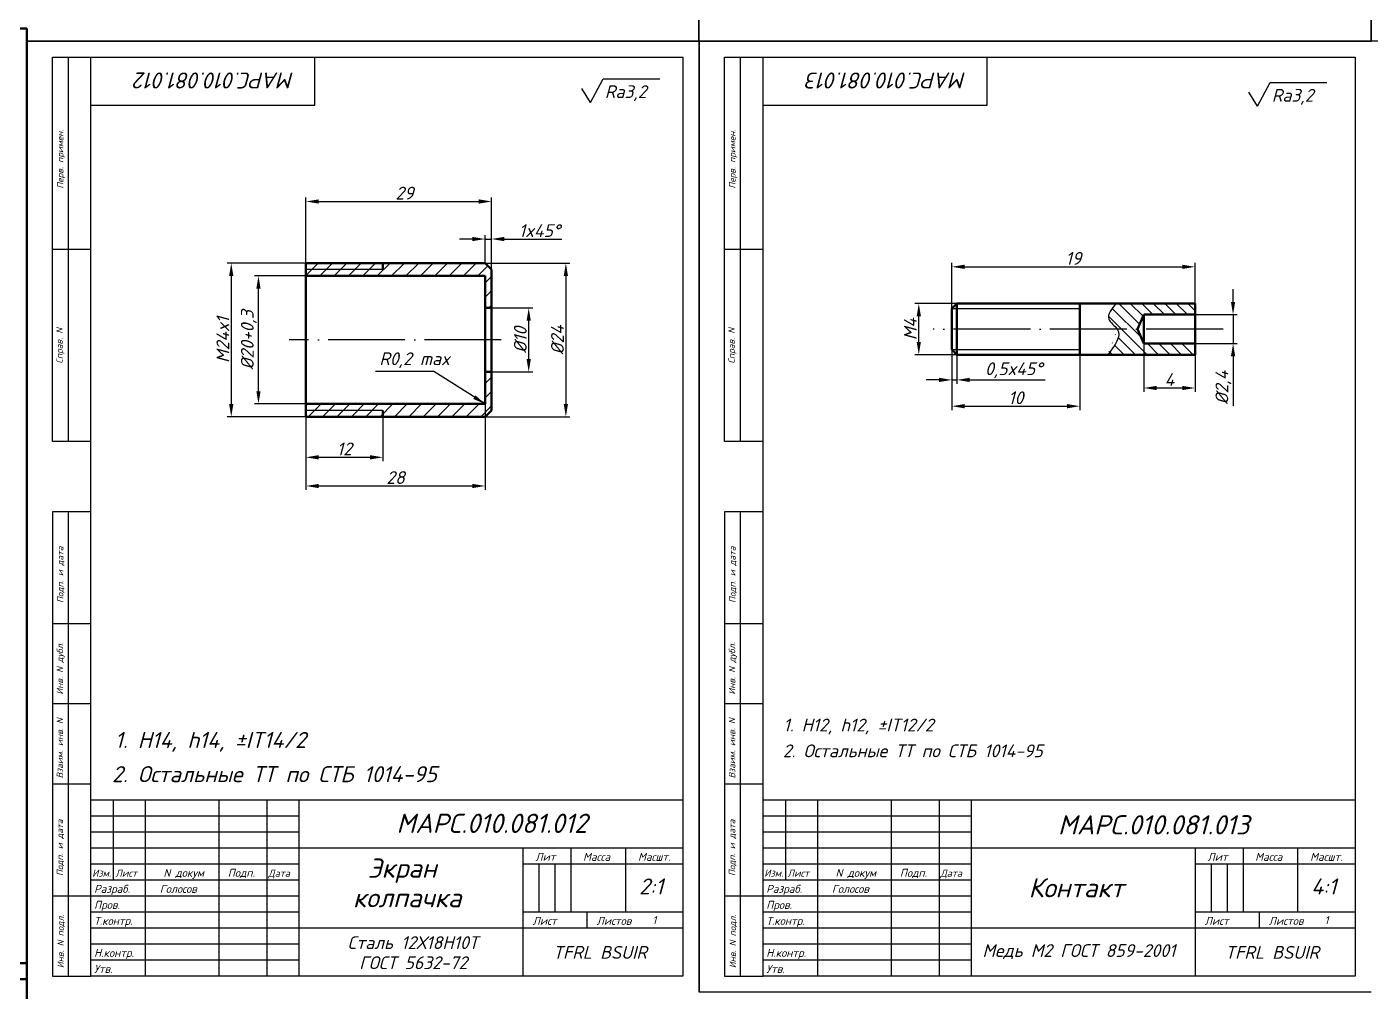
# Model space of a CAD drawing. Header units: millimetres. Extents: x -5427 to 3670, y -5891 to 948.
# Drawn here: x -4587.1 to -4167.1, y 57.5 to 359 of the extents above; entities that cross this region are included whole.
import ezdxf
from ezdxf.enums import TextEntityAlignment as Align

# ---------------------------------------------------------------- set-up
doc = ezdxf.new("R2010")
doc.units = ezdxf.units.MM
doc.header["$MEASUREMENT"] = 0
doc.linetypes.add('ACAD_ISO04W100', pattern=[30, 24, -3, 0, -3])
doc.layers.add('оси', color=1, linetype='ACAD_ISO04W100')
doc.layers.add('Толстые', color=7, linetype='Continuous', lineweight=50)
doc.layers.add('Тонкие', color=140, linetype='Continuous', lineweight=25)
doc.styles.get("Standard").update_dxf_attribs({"font": 'isocpeui.ttf'})
doc.styles.add('Для рамки', font='simplex.shx', dxfattribs={"oblique": 15, "height": 4})
doc.dimstyles.new('ISO-25', dxfattribs={"dimtxt": 4, "dimasz": 4, "dimexe": 1.25, "dimexo": 0, "dimtad": 1, "dimtxsty": 'Standard', "dimcen": 2.5, "dimadec": 0, "dimazin": 0, "dimtfac": 1, "dimtmove": 0, "dimatfit": 3, "dimfxl": 1, "dimarcsym": 0})

# ---------------------------------------------------------------- blocks, each defined once
blk = doc.blocks.new('BORDER')
for p, q in [((1.00000000000004, 1.00000000000004), (0, 1.00000000000004)), ((1.00000000000004, 0), (1.00000000000004, 1.00000000000004)), ((0, 0), (1.00000000000004, 0))]:
    blk.add_line(p, q)
blk = doc.blocks.new('*D599')
at = {"layer": 'Defpoints', "color": 0, "transparency": 16777216}
for p in [(-4514.758488891069, 281.1988711600695), (-4499.925303400748, 281.1988711600695), (-4499.925303400748, 241.1988711600695)]:
    blk.add_point(p, dxfattribs=at)
at = {"layer": 'Тонкие', "color": 0, "lineweight": -2, "transparency": 16777216}
for p, q in [((-4499.925303400748, 281.1988711600695), (-4516.008488891069, 281.1988711600695)), ((-4514.758488891069, 245.1988711600695), (-4514.758488891069, 277.1988711600695)), ((-4499.925303400748, 241.1988711600695), (-4516.008488891069, 241.1988711600695))]:
    blk.add_line(p, q, dxfattribs=at)
at = {"layer": 'Тонкие', "color": 0, "transparency": 16777216}
for points in [[(-4515.425155557736, 277.1988711600695), (-4514.091822224402, 277.1988711600695), (-4514.758488891069, 281.1988711600695)], [(-4515.425155557736, 245.1988711600695), (-4514.091822224402, 245.1988711600695), (-4514.758488891069, 241.1988711600695)]]:
    blk.add_solid(points, dxfattribs=at)
at = {"layer": 'Тонкие', "color": 0, "transparency": 16777216, "insert": (-4517.783488891068, 261.1988711600688), "char_height": 4, "attachment_point": 5, "rotation": 90}
blk.add_mtext('%%c20+0,3', dxfattribs=at)
blk = doc.blocks.new('*D600')
at = {"layer": 'Defpoints', "color": 0, "transparency": 16777216}
for p in [(-4441.92530338033, 271.1988711600695), (-4430.320493016213, 271.1988711600695), (-4441.92530338033, 251.1988711600695)]:
    blk.add_point(p, dxfattribs=at)
at = {"layer": 'Тонкие', "color": 0, "lineweight": -2, "transparency": 16777216}
for p, q in [((-4441.92530338033, 271.1988711600695), (-4429.070493016213, 271.1988711600695)), ((-4430.320493016213, 255.1988711600695), (-4430.320493016213, 267.1988711600695)), ((-4441.92530338033, 251.1988711600695), (-4429.070493016213, 251.1988711600695))]:
    blk.add_line(p, q, dxfattribs=at)
at = {"layer": 'Тонкие', "color": 0, "transparency": 16777216}
for points in [[(-4430.98715968288, 267.1988711600695), (-4429.653826349546, 267.1988711600695), (-4430.320493016213, 271.1988711600695)], [(-4430.98715968288, 255.1988711600695), (-4429.653826349546, 255.1988711600695), (-4430.320493016213, 251.1988711600695)]]:
    blk.add_solid(points, dxfattribs=at)
at = {"layer": 'Тонкие', "color": 0, "transparency": 16777216, "insert": (-4432.945493016213, 261.1988711600688), "char_height": 4, "attachment_point": 5, "rotation": 90}
blk.add_mtext('%%c10', dxfattribs=at)
blk = doc.blocks.new('*D601')
at = {"layer": 'Defpoints', "color": 0, "transparency": 16777216}
for p in [(-4443.925303380331, 285.1988711600695), (-4443.925303380331, 237.1988711600695), (-4418.719107981698, 237.1988711600695)]:
    blk.add_point(p, dxfattribs=at)
at = {"layer": 'Тонкие', "color": 0, "lineweight": -2, "transparency": 16777216}
for p, q in [((-4443.925303380331, 285.1988711600695), (-4417.469107981698, 285.1988711600695)), ((-4418.719107981698, 281.1988711600695), (-4418.719107981698, 241.1988711600695)), ((-4443.925303380331, 237.1988711600695), (-4417.469107981698, 237.1988711600695))]:
    blk.add_line(p, q, dxfattribs=at)
at = {"layer": 'Тонкие', "color": 0, "transparency": 16777216}
for points in [[(-4419.385774648365, 281.1988711600695), (-4418.052441315031, 281.1988711600695), (-4418.719107981698, 285.1988711600695)], [(-4419.385774648365, 241.1988711600695), (-4418.052441315031, 241.1988711600695), (-4418.719107981698, 237.1988711600695)]]:
    blk.add_solid(points, dxfattribs=at)
at = {"layer": 'Тонкие', "color": 0, "transparency": 16777216, "insert": (-4421.344107981698, 261.1988711600688), "char_height": 4, "attachment_point": 5, "rotation": 90}
blk.add_mtext('%%c24', dxfattribs=at)
blk = doc.blocks.new('*D602')
at = {"layer": 'Defpoints', "color": 0, "transparency": 16777216}
for p in [(-4499.925360359692, 285.1988711600695), (-4523.261020612244, 237.1988711600695), (-4499.925360359692, 237.1988711600695)]:
    blk.add_point(p, dxfattribs=at)
at = {"layer": 'Тонкие', "color": 0, "lineweight": -2, "transparency": 16777216}
for p, q in [((-4499.925360359692, 285.1988711600695), (-4524.511020612244, 285.1988711600695)), ((-4523.261020612244, 281.1988711600695), (-4523.261020612244, 241.1988711600695)), ((-4499.925360359692, 237.1988711600695), (-4524.511020612244, 237.1988711600695))]:
    blk.add_line(p, q, dxfattribs=at)
at = {"layer": 'Тонкие', "color": 0, "transparency": 16777216}
for points in [[(-4523.927687278911, 281.1988711600695), (-4522.594353945577, 281.1988711600695), (-4523.261020612244, 285.1988711600695)], [(-4523.927687278911, 241.1988711600695), (-4522.594353945577, 241.1988711600695), (-4523.261020612244, 237.1988711600695)]]:
    blk.add_solid(points, dxfattribs=at)
at = {"layer": 'Тонкие', "color": 0, "transparency": 16777216, "insert": (-4525.886020612244, 261.1988711600688), "char_height": 4, "attachment_point": 5, "rotation": 90}
blk.add_mtext('M24x1', dxfattribs=at)
blk = doc.blocks.new('*D603')
at = {"layer": 'Defpoints', "color": 0, "transparency": 16777216}
for p in [(-4499.925360359692, 237.1988711600695), (-4475.926004539911, 237.1946672185977), (-4475.926004539911, 224.5423167855024)]:
    blk.add_point(p, dxfattribs=at)
at = {"layer": 'Тонкие', "color": 0, "lineweight": -2, "transparency": 16777216}
for p, q in [((-4499.925360359692, 237.1988711600695), (-4499.925360359692, 223.2923167855024)), ((-4475.926004539911, 237.1946672185977), (-4475.926004539911, 223.2923167855024)), ((-4495.925360359692, 224.5423167855024), (-4479.926004539911, 224.5423167855024))]:
    blk.add_line(p, q, dxfattribs=at)
at = {"layer": 'Тонкие', "color": 0, "transparency": 16777216}
for points in [[(-4495.925360359692, 225.2089834521691), (-4495.925360359692, 223.8756501188358), (-4499.925360359692, 224.5423167855024)], [(-4479.926004539911, 225.2089834521691), (-4479.926004539911, 223.8756501188358), (-4475.926004539911, 224.5423167855024)]]:
    blk.add_solid(points, dxfattribs=at)
at = {"layer": 'Тонкие', "color": 0, "transparency": 16777216, "insert": (-4487.925682449802, 227.1673167855024), "char_height": 4, "attachment_point": 5}
blk.add_mtext('12', dxfattribs=at)
blk = doc.blocks.new('*D604')
at = {"layer": 'Defpoints', "color": 0, "transparency": 16777216}
for p in [(-4443.925303380331, 241.1988711600695), (-4499.925360359692, 237.1988711600695), (-4443.925303380331, 215.5792781693908)]:
    blk.add_point(p, dxfattribs=at)
at = {"layer": 'Тонкие', "color": 0, "lineweight": -2, "transparency": 16777216}
for p, q in [((-4443.925303380331, 241.1988711600695), (-4443.925303380331, 214.3292781693908)), ((-4499.925360359692, 237.1988711600695), (-4499.925360359692, 214.3292781693908)), ((-4495.925360359692, 215.5792781693908), (-4447.925303380331, 215.5792781693908))]:
    blk.add_line(p, q, dxfattribs=at)
at = {"layer": 'Тонкие', "color": 0, "transparency": 16777216}
for points in [[(-4495.925360359692, 216.2459448360575), (-4495.925360359692, 214.9126115027242), (-4499.925360359692, 215.5792781693908)], [(-4447.925303380331, 216.2459448360575), (-4447.925303380331, 214.9126115027242), (-4443.925303380331, 215.5792781693908)]]:
    blk.add_solid(points, dxfattribs=at)
at = {"layer": 'Тонкие', "color": 0, "transparency": 16777216, "insert": (-4471.925331870011, 218.2042781693908), "char_height": 4, "attachment_point": 5}
blk.add_mtext('28', dxfattribs=at)
blk = doc.blocks.new('*D605')
at = {"layer": 'Defpoints', "color": 0, "transparency": 16777216}
for p in [(-4441.925303380331, 304.4410227756816), (-4499.925303380327, 285.1988711600695), (-4441.925303380331, 283.1988711600695)]:
    blk.add_point(p, dxfattribs=at)
at = {"layer": 'Тонкие', "color": 0, "lineweight": -2, "transparency": 16777216}
for p, q in [((-4499.925303380327, 285.1988711600695), (-4499.925303380327, 305.6910227756816)), ((-4495.925303380327, 304.4410227756816), (-4445.925303380331, 304.4410227756816)), ((-4441.925303380331, 283.1988711600695), (-4441.925303380331, 305.6910227756816))]:
    blk.add_line(p, q, dxfattribs=at)
at = {"layer": 'Тонкие', "color": 0, "transparency": 16777216}
for points in [[(-4495.925303380327, 305.1076894423483), (-4495.925303380327, 303.7743561090149), (-4499.925303380327, 304.4410227756816)], [(-4445.925303380331, 305.1076894423483), (-4445.925303380331, 303.7743561090149), (-4441.925303380331, 304.4410227756816)]]:
    blk.add_solid(points, dxfattribs=at)
at = {"layer": 'Тонкие', "color": 0, "transparency": 16777216, "insert": (-4469.118637625587, 307.0660227756816), "char_height": 4, "attachment_point": 5}
blk.add_mtext('29', dxfattribs=at)
blk = doc.blocks.new('*D606')
at = {"layer": 'Defpoints', "color": 0, "transparency": 16777216}
for p in [(-4441.925303380331, 292.7221617050964), (-4443.925303380331, 285.1988711600695), (-4441.925303380331, 283.1988711600695)]:
    blk.add_point(p, dxfattribs=at)
at = {"layer": 'Тонкие', "color": 0, "lineweight": -2, "transparency": 16777216}
for p, q in [((-4447.925303380331, 292.7221617050964), (-4451.925303380331, 292.7221617050964)), ((-4443.925303380331, 285.1988711600695), (-4443.925303380331, 293.9721617050964)), ((-4443.925303380331, 292.7221617050964), (-4441.925303380331, 292.7221617050964)), ((-4441.925303380331, 283.1988711600695), (-4441.925303380331, 293.9721617050964)), ((-4437.925303380331, 292.7221617050964), (-4419.984394289421, 292.7221617050964))]:
    blk.add_line(p, q, dxfattribs=at)
at = {"layer": 'Тонкие', "color": 0, "transparency": 16777216}
for points in [[(-4447.925303380331, 293.3888283717631), (-4447.925303380331, 292.0554950384297), (-4443.925303380331, 292.7221617050964)], [(-4437.925303380331, 293.3888283717631), (-4437.925303380331, 292.0554950384297), (-4441.925303380331, 292.7221617050964)]]:
    blk.add_solid(points, dxfattribs=at)
at = {"layer": 'Тонкие', "color": 0, "transparency": 16777216, "insert": (-4426.954848834876, 295.3471617050964), "char_height": 4, "attachment_point": 5}
blk.add_mtext('1x45%%d', dxfattribs=at)
blk = doc.blocks.new('*D607')
at = {"layer": 'Defpoints', "color": 0, "transparency": 16777216}
for p in [(-4308.444408863063, 272.5830598976246), (-4296.530873783994, 272.5830598976246), (-4296.530872012228, 256.5830369609943)]:
    blk.add_point(p, dxfattribs=at)
at = {"layer": 'Тонкие', "color": 0, "lineweight": -2, "transparency": 16777216}
for p, q in [((-4296.530873783994, 272.5830598976246), (-4309.694408863063, 272.5830598976246)), ((-4308.444408863063, 260.5830369609943), (-4308.444408863063, 268.5830598976246)), ((-4296.530872012228, 256.5830369609943), (-4309.694408863063, 256.5830369609943))]:
    blk.add_line(p, q, dxfattribs=at)
at = {"layer": 'Тонкие', "color": 0, "transparency": 16777216}
for points in [[(-4309.11107552973, 268.5830598976246), (-4307.777742196397, 268.5830598976246), (-4308.444408863063, 272.5830598976246)], [(-4309.11107552973, 260.5830369609943), (-4307.777742196397, 260.5830369609943), (-4308.444408863063, 256.5830369609943)]]:
    blk.add_solid(points, dxfattribs=at)
at = {"layer": 'Тонкие', "color": 0, "transparency": 16777216, "insert": (-4311.069408863063, 264.5830484293087), "char_height": 4, "attachment_point": 5, "rotation": 90}
blk.add_mtext('M4', dxfattribs=at)
blk = doc.blocks.new('*D608')
at = {"layer": 'Defpoints', "color": 0, "transparency": 16777216}
for p in [(-4222.132189636947, 269.1030456401533), (-4222.132189636948, 260.0630456401533), (-4210.248109469138, 260.0630456401533)]:
    blk.add_point(p, dxfattribs=at)
at = {"layer": 'Тонкие', "color": 0, "lineweight": -2, "transparency": 16777216}
for p, q in [((-4210.248109469138, 273.1030456401533), (-4210.248109469138, 277.1030456401533)), ((-4222.132189636947, 269.1030456401533), (-4208.998109469138, 269.1030456401533)), ((-4210.248109469138, 269.1030456401533), (-4210.248109469138, 260.0630456401533)), ((-4222.132189636948, 260.0630456401533), (-4208.998109469138, 260.0630456401533)), ((-4210.248109469138, 256.0630456401533), (-4210.248109469138, 240.57971230682))]:
    blk.add_line(p, q, dxfattribs=at)
at = {"layer": 'Тонкие', "color": 0, "transparency": 16777216}
for points in [[(-4210.914776135805, 273.1030456401533), (-4209.581442802471, 273.1030456401533), (-4210.248109469138, 269.1030456401533)], [(-4210.914776135805, 256.0630456401533), (-4209.581442802471, 256.0630456401533), (-4210.248109469138, 260.0630456401533)]]:
    blk.add_solid(points, dxfattribs=at)
at = {"layer": 'Тонкие', "color": 0, "transparency": 16777216, "insert": (-4213.273109469138, 246.321378973486), "char_height": 4, "attachment_point": 5, "rotation": 90}
blk.add_mtext('%%c2,4', dxfattribs=at)
blk = doc.blocks.new('*D609')
at = {"layer": 'Defpoints', "color": 0, "transparency": 16777216}
for p in [(-4298.130896595086, 258.1830364134049), (-4258.132337321781, 256.5830412351389), (-4258.132337321781, 240.5067658362005)]:
    blk.add_point(p, dxfattribs=at)
at = {"layer": 'Тонкие', "color": 0, "lineweight": -2, "transparency": 16777216}
for p, q in [((-4298.130896595086, 258.1830364134049), (-4298.130896595086, 239.2567658362005)), ((-4258.132337321781, 256.5830412351389), (-4258.132337321781, 239.2567658362005)), ((-4294.130896595086, 240.5067658362005), (-4262.132337321781, 240.5067658362005))]:
    blk.add_line(p, q, dxfattribs=at)
at = {"layer": 'Тонкие', "color": 0, "transparency": 16777216}
for points in [[(-4294.130896595086, 241.1734325028672), (-4294.130896595086, 239.8400991695339), (-4298.130896595086, 240.5067658362005)], [(-4262.132337321781, 241.1734325028672), (-4262.132337321781, 239.8400991695339), (-4258.132337321781, 240.5067658362005)]]:
    blk.add_solid(points, dxfattribs=at)
at = {"layer": 'Тонкие', "color": 0, "transparency": 16777216, "insert": (-4278.131616958433, 243.1317658362005), "char_height": 4, "attachment_point": 5}
blk.add_mtext('10', dxfattribs=at)
blk = doc.blocks.new('*D610')
at = {"layer": 'Defpoints', "color": 0, "transparency": 16777216}
for p in [(-4298.130896595086, 258.1830364134049), (-4296.530871788162, 256.583036960994), (-4296.530871788162, 248.7199011248027)]:
    blk.add_point(p, dxfattribs=at)
at = {"layer": 'Тонкие', "color": 0, "lineweight": -2, "transparency": 16777216}
for p, q in [((-4298.130896595086, 258.1830364134049), (-4298.130896595086, 247.4699011248027)), ((-4296.530871788162, 256.583036960994), (-4296.530871788162, 247.4699011248027)), ((-4302.130896595086, 248.7199011248027), (-4306.130896595086, 248.7199011248027)), ((-4298.130896595086, 248.7199011248027), (-4296.530871788162, 248.7199011248027)), ((-4292.530871788162, 248.7199011248027), (-4268.992993000283, 248.7199011248027))]:
    blk.add_line(p, q, dxfattribs=at)
at = {"layer": 'Тонкие', "color": 0, "transparency": 16777216}
for points in [[(-4302.130896595086, 249.3865677914694), (-4302.130896595086, 248.0532344581361), (-4298.130896595086, 248.7199011248027)], [(-4292.530871788162, 249.3865677914694), (-4292.530871788162, 248.0532344581361), (-4296.530871788162, 248.7199011248027)]]:
    blk.add_solid(points, dxfattribs=at)
at = {"layer": 'Тонкие', "color": 0, "transparency": 16777216, "insert": (-4278.761932394223, 251.7449011248027), "char_height": 4, "attachment_point": 5}
blk.add_mtext('0,5x45%%d', dxfattribs=at)
blk = doc.blocks.new('*D611')
at = {"layer": 'Defpoints', "color": 0, "transparency": 16777216}
for p in [(-4238.132189636951, 260.0630456401533), (-4222.132189636948, 260.0630456401533), (-4222.132189636948, 246.1894088138853)]:
    blk.add_point(p, dxfattribs=at)
at = {"layer": 'Тонкие', "color": 0, "lineweight": -2, "transparency": 16777216}
for p, q in [((-4238.132189636951, 260.0630456401533), (-4238.132189636951, 244.9394088138853)), ((-4222.132189636948, 260.0630456401533), (-4222.132189636948, 244.9394088138853)), ((-4234.132189636951, 246.1894088138853), (-4226.132189636948, 246.1894088138853))]:
    blk.add_line(p, q, dxfattribs=at)
at = {"layer": 'Тонкие', "color": 0, "transparency": 16777216}
for points in [[(-4234.132189636951, 246.8560754805519), (-4234.132189636951, 245.5227421472186), (-4238.132189636951, 246.1894088138853)], [(-4226.132189636948, 246.8560754805519), (-4226.132189636948, 245.5227421472186), (-4222.132189636948, 246.1894088138853)]]:
    blk.add_solid(points, dxfattribs=at)
at = {"layer": 'Тонкие', "color": 0, "transparency": 16777216, "insert": (-4230.13218963695, 248.8144088138853), "char_height": 4, "attachment_point": 5}
blk.add_mtext('4', dxfattribs=at)
blk = doc.blocks.new('*D612')
at = {"layer": 'Defpoints', "color": 0, "transparency": 16777216}
for p in [(-4222.132187360056, 284.0425548341738), (-4298.130896675008, 270.9830370066103), (-4222.132187360056, 272.5830463674776)]:
    blk.add_point(p, dxfattribs=at)
at = {"layer": 'Тонкие', "color": 0, "lineweight": -2, "transparency": 16777216}
for p, q in [((-4298.130896675008, 270.9830370066103), (-4298.130896675008, 285.2925548341738)), ((-4294.130896675008, 284.0425548341738), (-4226.132187360056, 284.0425548341738)), ((-4222.132187360056, 272.5830463674776), (-4222.132187360056, 285.2925548341738))]:
    blk.add_line(p, q, dxfattribs=at)
at = {"layer": 'Тонкие', "color": 0, "transparency": 16777216}
for points in [[(-4294.130896675008, 284.7092215008404), (-4294.130896675008, 283.3758881675071), (-4298.130896675008, 284.0425548341738)], [(-4226.132187360056, 284.7092215008404), (-4226.132187360056, 283.3758881675071), (-4222.132187360056, 284.0425548341738)]]:
    blk.add_solid(points, dxfattribs=at)
at = {"layer": 'Тонкие', "color": 0, "transparency": 16777216, "insert": (-4260.131542017532, 286.6675548341738), "char_height": 4, "attachment_point": 5}
blk.add_mtext('19', dxfattribs=at)

msp = doc.modelspace()

# ---------------------------------------------------------------- hatches: boundary and pattern name
at = {"layer": 'Тонкие'}
h = msp.add_hatch(dxfattribs=at)
h.set_pattern_fill('ANSI31', color=256, style=0)
h.set_pattern_definition([(45, (-8019.965147046584, 2477.273553781664), (-2.245064030267288, 2.245064030267288), [])])
h.paths.add_polyline_path([(-4443.925303380331, 281.1988711600695), (-4443.925303380331, 271.1988711600691), (-4441.92530338033, 271.1988711600695), (-4441.925303380331, 283.1988711600695), (-4443.925303380331, 285.1988711600695), (-4475.926003803512, 285.1988711600695), (-4475.925653465652, 283.1988711600695), (-4499.925303381256, 283.1988711600695), (-4499.925303382183, 281.1988711600695)])
h.paths.add_polyline_path([(-4443.925303380331, 237.1988711600695), (-4441.925303380329, 239.1988711600713), (-4441.92530338033, 251.1988711600695), (-4443.925303380331, 251.1988711600691), (-4443.925303380331, 241.1988711600695), (-4499.925303400748, 241.1988711600695), (-4499.925303401676, 239.198871158472), (-4475.9256535884, 239.1981704230041), (-4475.926003803512, 237.1988711600695)])
h.paths.add_polyline_path([(-4499.925303401676, 239.198871158472), (-4499.925303402604, 237.1988711600695), (-4475.926003803512, 237.1988711600695), (-4475.9256535884, 239.1981704230041)])
h.paths.add_polyline_path([(-4499.925303380327, 285.1988711600695), (-4499.925303381256, 283.1988711600695), (-4475.925653465652, 283.1988711600695), (-4475.926003803512, 285.1988711600695)], flags=17)
h = msp.add_hatch(dxfattribs=at)
h.set_pattern_fill('ANSI31', color=256, scale=0.8, angle=90, style=0)
h.set_pattern_definition([(135, (-12765.66189187762, 1094.414609221275), (-1.796051224213831, -1.79605122421383), [])])
edge = h.paths.add_edge_path()
edge.add_line((-4238.132189636951, 269.1030456401533), (-4222.132189636947, 269.1030456401533))
edge.add_line((-4222.132189636947, 269.1030456401533), (-4222.132189636947, 272.5830463674776))
edge.add_line((-4222.132189636947, 272.5830463674776), (-4246.721772928983, 272.5830508393393))
edge.add_spline(control_points=[(-4246.721772928983, 272.5830508393402), (-4248.182996353014, 270.8712782581271), (-4250.748470215162, 267.8659145725825), (-4247.157704491986, 265.6702721589955), (-4246.456642931917, 264.5830456400382)], knot_values=[0, 0, 0, 0, 1.356419349146966, 2.381469068400858, 2.381469068400858, 2.381469068400858, 2.381469068400893], degree=3, periodic=0)
edge.add_line((-4246.456642931916, 264.5830456400382), (-4240.132189636953, 264.5830456400382))
edge.add_line((-4240.132189636953, 264.5830456400382), (-4238.132189636951, 269.1030456401542))
edge = h.paths.add_edge_path()
edge.add_line((-4240.132189636898, 264.5830456400382), (-4246.456642931919, 264.5830456400382))
edge.add_spline(control_points=[(-4246.456642931917, 264.5830456400382), (-4245.000704697421, 262.3251345682139), (-4247.187057266036, 259.4540883756), (-4249.373409834651, 256.583042182987)], knot_values=[2.381469068400858, 2.381469068400858, 2.381469068400858, 2.381469068400893, 4.510253705196564, 4.510253705196564, 4.510253705196564, 4.510253705196564], degree=3, periodic=0)
edge.add_line((-4249.373409834651, 256.583042182987), (-4222.132189636947, 256.5830451995499))
edge.add_line((-4222.132189636947, 256.5830451995499), (-4222.132189636947, 260.0630456401542))
edge.add_line((-4222.132189636947, 260.0630456401542), (-4238.132189636951, 260.0630456401542))
edge.add_line((-4238.132189636951, 260.0630456401542), (-4240.132189636898, 264.5830456400382))

# ---------------------------------------------------------------- linework, layer by layer
for p, q in [((-4377.117841677424, 651.4863431134308), (-4377.117841677424, 354.4863431134308)), ((-4377.117841677424, 354.4863431134308), (-4377.117841677424, 651.4863431134308)), ((-4167.117841677424, 651.4863431134308), (-4167.117841677424, 354.4863431134308)), ((-4167.117841677424, 354.4863431134308), (-4167.117841677424, 651.4863431134308)), ((-4587.11784167739, 57.48634311343085), (-4587.11784167739, 354.4863431134308)), ((-4587.11784167739, 354.4863431134308), (-4377.11784167739, 354.4863431134308)), ((-4377.117841677424, 354.4863431134308), (-4587.117841677424, 354.4863431134308)), ((-4377.11784167739, 354.486343113431), (-4377.11784167739, 57.48634311343085)), ((-4377.11784167739, 354.4863431134308), (-4167.11784167739, 354.4863431134308)), ((-4377.11784167739, 57.48634311343096), (-4377.11784167739, 354.4863431134308)), ((-4167.117841677424, 354.4863431134308), (-4377.117841677424, 354.4863431134308)), ((-3957.117841677424, 354.4863431134308), (-4167.117841677424, 354.4863431134308)), ((-4579.11784167739, 229.4863431134308), (-4579.11784167739, 349.4863431134308)), ((-4579.11784167739, 349.4863431134308), (-4567.11784167739, 349.4863431134308)), ((-4574.11784167739, 229.4863431134308), (-4574.11784167739, 349.4863431134308)), ((-4567.11784167739, 62.48634311343085), (-4567.11784167739, 349.4863431134308)), ((-4567.11784167739, 349.4863431134308), (-4382.11784167739, 349.4863431134308)), ((-4497.11784167739, 334.4863431134308), (-4497.11784167739, 349.4863431134308)), ((-4382.11784167739, 349.4863431134308), (-4382.11784167739, 62.48634311343085)), ((-4369.11784167739, 229.486343113431), (-4369.11784167739, 349.4863431134308)), ((-4369.11784167739, 349.4863431134308), (-4357.11784167739, 349.4863431134308)), ((-4364.11784167739, 229.486343113431), (-4364.11784167739, 349.4863431134308)), ((-4357.11784167739, 349.4863431134308), (-4172.11784167739, 349.4863431134308)), ((-4357.11784167739, 62.48634311343096), (-4357.11784167739, 349.4863431134308)), ((-4287.11784167739, 334.4863431134308), (-4287.11784167739, 349.4863431134308)), ((-4172.11784167739, 349.4863431134308), (-4172.11784167739, 62.48634311343096)), ((-4567.11784167739, 334.4863431134308), (-4497.11784167739, 334.4863431134308)), ((-4357.11784167739, 334.4863431134308), (-4287.11784167739, 334.4863431134308)), ((-4567.11784167739, 289.4863431134308), (-4579.11784167739, 289.4863431134308)), ((-4357.11784167739, 289.486343113431), (-4369.11784167739, 289.486343113431)), ((-4567.11784167739, 229.4863431134308), (-4579.11784167739, 229.4863431134308)), ((-4357.11784167739, 229.486343113431), (-4369.11784167739, 229.486343113431)), ((-4579.11784167739, 207.4863431134308), (-4579.11784167739, 62.48634311343085)), ((-4567.11784167739, 207.4863431134308), (-4579.11784167739, 207.4863431134308)), ((-4574.11784167739, 62.48634311343085), (-4574.11784167739, 207.4863431134308)), ((-4369.11784167739, 207.486343113431), (-4369.11784167739, 62.48634311343096)), ((-4357.11784167739, 207.486343113431), (-4369.11784167739, 207.486343113431)), ((-4364.11784167739, 62.48634311343096), (-4364.11784167739, 207.486343113431)), ((-4567.11784167739, 172.4863431134308), (-4579.11784167739, 172.4863431134308)), ((-4357.11784167739, 172.486343113431), (-4369.11784167739, 172.486343113431)), ((-4567.11784167739, 147.4863431134308), (-4579.11784167739, 147.4863431134308)), ((-4357.11784167739, 147.486343113431), (-4369.11784167739, 147.486343113431)), ((-4567.11784167739, 122.4863431134308), (-4579.11784167739, 122.4863431134308)), ((-4357.11784167739, 122.486343113431), (-4369.11784167739, 122.486343113431)), ((-4382.11784167739, 117.4863431134308), (-4567.11784167739, 117.4863431134308)), ((-4560.11784167739, 117.4863431134308), (-4560.11784167739, 92.48634311343085)), ((-4560.11784167739, 117.4863431134308), (-4560.11784167739, 92.48634311343085)), ((-4550.11784167739, 117.4863431134308), (-4550.11784167739, 62.48634311343085)), ((-4550.11784167739, 117.4863431134308), (-4550.11784167739, 62.48634311343085)), ((-4527.11784167739, 117.4863431134308), (-4527.11784167739, 62.48634311343085)), ((-4527.11784167739, 117.4863431134308), (-4527.11784167739, 62.48634311343085)), ((-4512.11784167739, 117.4863431134308), (-4512.11784167739, 62.48634311343085)), ((-4512.11784167739, 117.4863431134308), (-4512.11784167739, 62.48634311343085)), ((-4502.11784167739, 117.4863431134308), (-4502.11784167739, 62.48634311343085)), ((-4502.11784167739, 117.4863431134308), (-4502.11784167739, 62.48634311343085)), ((-4172.11784167739, 117.486343113431), (-4357.11784167739, 117.486343113431)), ((-4350.11784167739, 117.486343113431), (-4350.11784167739, 92.48634311343096)), ((-4350.11784167739, 117.486343113431), (-4350.11784167739, 92.48634311343096)), ((-4340.11784167739, 117.486343113431), (-4340.11784167739, 62.48634311343096)), ((-4340.11784167739, 117.486343113431), (-4340.11784167739, 62.48634311343096)), ((-4317.11784167739, 117.486343113431), (-4317.11784167739, 62.48634311343096)), ((-4317.11784167739, 117.486343113431), (-4317.11784167739, 62.48634311343096)), ((-4302.11784167739, 117.486343113431), (-4302.11784167739, 62.48634311343096)), ((-4302.11784167739, 117.486343113431), (-4302.11784167739, 62.48634311343096)), ((-4292.11784167739, 117.486343113431), (-4292.11784167739, 62.48634311343096)), ((-4292.11784167739, 117.486343113431), (-4292.11784167739, 62.48634311343096)), ((-4382.11784167739, 102.4863431134308), (-4502.11784167739, 102.4863431134308)), ((-4432.11784167739, 102.4863431134308), (-4432.11784167739, 62.48634311343085)), ((-4432.11784167739, 102.4863431134308), (-4432.11784167739, 62.48634311343085)), ((-4417.11784167739, 102.4863431134308), (-4417.11784167739, 82.48634311343085)), ((-4417.11784167739, 102.4863431134308), (-4417.11784167739, 82.48634311343085)), ((-4400.11784167739, 102.4863431134308), (-4400.11784167739, 82.48634311343085)), ((-4400.11784167739, 102.4863431134308), (-4400.11784167739, 82.48634311343085)), ((-4172.11784167739, 102.486343113431), (-4292.11784167739, 102.486343113431)), ((-4222.11784167739, 102.486343113431), (-4222.11784167739, 62.48634311343096)), ((-4222.11784167739, 102.486343113431), (-4222.11784167739, 62.48634311343096)), ((-4207.11784167739, 102.486343113431), (-4207.11784167739, 82.48634311343096)), ((-4207.11784167739, 102.486343113431), (-4207.11784167739, 82.48634311343096)), ((-4190.11784167739, 102.486343113431), (-4190.11784167739, 82.48634311343096)), ((-4190.11784167739, 102.486343113431), (-4190.11784167739, 82.48634311343096)), ((-4502.11784167739, 97.48634311343085), (-4567.11784167739, 97.48634311343085)), ((-4382.11784167739, 97.48634311343085), (-4432.11784167739, 97.48634311343085)), ((-4292.11784167739, 97.48634311343096), (-4357.11784167739, 97.48634311343096)), ((-4172.11784167739, 97.48634311343096), (-4222.11784167739, 97.48634311343096)), ((-4502.11784167739, 92.48634311343085), (-4567.11784167739, 92.48634311343085)), ((-4502.11784167739, 92.48634311343085), (-4567.11784167739, 92.48634311343085)), ((-4292.11784167739, 92.48634311343096), (-4357.11784167739, 92.48634311343096)), ((-4292.11784167739, 92.48634311343096), (-4357.11784167739, 92.48634311343096)), ((-4567.11784167739, 87.48634311343085), (-4579.11784167739, 87.48634311343085)), ((-4357.11784167739, 87.48634311343096), (-4369.11784167739, 87.48634311343096)), ((-4382.11784167739, 82.48634311343085), (-4432.11784167739, 82.48634311343085)), ((-4382.11784167739, 82.48634311343085), (-4432.11784167739, 82.48634311343085)), ((-4412.11784167739, 82.48634311343085), (-4412.11784167739, 77.48634311343085)), ((-4412.11784167739, 82.48634311343085), (-4412.11784167739, 77.48634311343085)), ((-4172.11784167739, 82.48634311343096), (-4222.11784167739, 82.48634311343096)), ((-4172.11784167739, 82.48634311343096), (-4222.11784167739, 82.48634311343096)), ((-4202.11784167739, 82.48634311343096), (-4202.11784167739, 77.48634311343096)), ((-4202.11784167739, 82.48634311343096), (-4202.11784167739, 77.48634311343096)), ((-4382.11784167739, 77.48634311343085), (-4502.11784167739, 77.48634311343085)), ((-4382.11784167739, 77.48634311343085), (-4502.11784167739, 77.48634311343085)), ((-4172.11784167739, 77.48634311343096), (-4292.11784167739, 77.48634311343096)), ((-4172.11784167739, 77.48634311343096), (-4292.11784167739, 77.48634311343096)), ((-4579.11784167739, 62.48634311343085), (-4567.11784167739, 62.48634311343085)), ((-4382.11784167739, 62.48634311343085), (-4567.11784167739, 62.48634311343085)), ((-4369.11784167739, 62.48634311343096), (-4357.11784167739, 62.48634311343096)), ((-4172.11784167739, 62.48634311343096), (-4357.11784167739, 62.48634311343096)), ((-4167.11784167739, 57.48634311343096), (-4377.11784167739, 57.48634311343096))]:
    msp.add_line(p, q)
at = {"layer": 'оси'}
for p, q in [((-4438.902049701322, 261.19887116007), (-4505.128515767922, 261.1988711600695)), ((-4213.379762892552, 264.5830456400382), (-4304.002673973321, 264.5830456400382))]:
    msp.add_line(p, q, dxfattribs=at)
at = {"layer": 'Толстые'}
for p, q in [((-4443.925303380331, 285.1988711600695), (-4499.925360359692, 285.1988711600695)), ((-4499.925303380327, 285.1988711600695), (-4499.925303402604, 237.19887116007)), ((-4475.926003803512, 285.1988711600695), (-4475.925653465652, 283.1988711600695)), ((-4441.925303380331, 283.1988711600695), (-4443.925303380331, 285.1988711600695)), ((-4441.925303380329, 239.1988711600704), (-4441.925303380331, 283.1988711600695)), ((-4443.925303380331, 281.1988711600695), (-4499.925303164788, 281.1988711600695)), ((-4443.925303380331, 241.1988711600695), (-4443.925303380331, 281.1988711600695)), ((-4441.925303380331, 271.1988711600695), (-4443.92530338033, 271.1988711600691)), ((-4298.130896675008, 270.9830370066103), (-4296.530873783994, 272.5830598976246)), ((-4298.130896595086, 258.1830364134049), (-4298.130896675008, 270.9830370066103)), ((-4222.132189636947, 272.5830463674785), (-4296.530873783994, 272.5830598976246)), ((-4296.530873783994, 272.5830598976246), (-4296.530872012229, 256.583036960994)), ((-4258.132321394623, 272.5830529144624), (-4258.132337321781, 256.5830412351389)), ((-4240.132189636951, 264.5830456400382), (-4238.132189636951, 269.1030456401533)), ((-4238.132189636951, 260.0630456401533), (-4238.132189636951, 269.1030456401533)), ((-4222.132189636947, 269.1030456401533), (-4238.132189636951, 269.1030456401533)), ((-4222.132189636947, 256.5830451995499), (-4222.132187360056, 272.5830463674776)), ((-4240.132189636951, 264.5830456401537), (-4238.132189636951, 260.0630456401542)), ((-4296.530896642361, 256.5830369609913), (-4298.130896595086, 258.1830364134049)), ((-4222.132189636947, 256.5830451995499), (-4296.530896642361, 256.5830369609913)), ((-4222.132189636945, 260.0630456401533), (-4238.132189636951, 260.0630456401542)), ((-4441.925303380331, 251.1988711600695), (-4443.92530338033, 251.1988711600691)), ((-4443.925303380331, 241.1988711600695), (-4499.925303380327, 241.1988711600695)), ((-4443.925303380331, 237.1988711600695), (-4499.925303402604, 237.1988711600695)), ((-4475.926003803512, 237.1988711600695), (-4475.925653465652, 239.1988711600695)), ((-4441.925303380331, 239.1988711600695), (-4443.925303380331, 237.1988711600695))]:
    msp.add_line(p, q, dxfattribs=at)
at = {"layer": 'Тонкие'}
for p, q in [((-4410.990712384109, 335.3349649295424), (-4407.026349208671, 342.7600656882105)), ((-4407.026349208671, 342.7600656882105), (-4389.360712384108, 342.7555258501498)), ((-4202.609665458815, 334.1875476628793), (-4198.645302283378, 341.6126484215474)), ((-4198.645302283378, 341.6126484215474), (-4180.979665458814, 341.6081085834867)), ((-4410.990712384109, 335.3349649295424), (-4413.716212067219, 339.7900252182662)), ((-4202.609665458815, 334.1875476628793), (-4205.335165141926, 338.6426079516032)), ((-4475.925653465652, 283.1988711600695), (-4499.925358116754, 283.1988711600695)), ((-4298.130896675008, 270.9830370066103), (-4258.132322987362, 270.9830291243799)), ((-4298.130896595086, 258.1830364134049), (-4258.132335729079, 258.1830290571671)), ((-4475.9256535884, 239.1981704230041), (-4499.925358116754, 239.1988711600695)), ((-4502.11784167739, 112.4863431134308), (-4567.11784167739, 112.4863431134308)), ((-4292.11784167739, 112.486343113431), (-4357.11784167739, 112.486343113431)), ((-4502.11784167739, 107.4863431134308), (-4567.11784167739, 107.4863431134308)), ((-4292.11784167739, 107.486343113431), (-4357.11784167739, 107.486343113431)), ((-4502.11784167739, 102.4863431134308), (-4567.11784167739, 102.4863431134308)), ((-4292.11784167739, 102.486343113431), (-4357.11784167739, 102.486343113431)), ((-4427.11784167739, 97.48634311343085), (-4427.11784167739, 82.48634311343085)), ((-4427.11784167739, 97.48634311343085), (-4427.11784167739, 82.48634311343085)), ((-4422.11784167739, 97.48634311343085), (-4422.11784167739, 82.48634311343085)), ((-4422.11784167739, 97.48634311343085), (-4422.11784167739, 82.48634311343085)), ((-4217.11784167739, 97.48634311343096), (-4217.11784167739, 82.48634311343096)), ((-4217.11784167739, 97.48634311343096), (-4217.11784167739, 82.48634311343096)), ((-4212.11784167739, 97.48634311343096), (-4212.11784167739, 82.48634311343096)), ((-4212.11784167739, 97.48634311343096), (-4212.11784167739, 82.48634311343096)), ((-4502.11784167739, 87.48634311343085), (-4567.11784167739, 87.48634311343085)), ((-4502.11784167739, 87.48634311343085), (-4567.11784167739, 87.48634311343085)), ((-4292.11784167739, 87.48634311343096), (-4357.11784167739, 87.48634311343096)), ((-4292.11784167739, 87.48634311343096), (-4357.11784167739, 87.48634311343096)), ((-4502.11784167739, 82.48634311343085), (-4567.11784167739, 82.48634311343085)), ((-4502.11784167739, 82.48634311343085), (-4567.11784167739, 82.48634311343085)), ((-4292.11784167739, 82.48634311343096), (-4357.11784167739, 82.48634311343096)), ((-4292.11784167739, 82.48634311343096), (-4357.11784167739, 82.48634311343096)), ((-4502.11784167739, 77.48634311343085), (-4567.11784167739, 77.48634311343085)), ((-4502.11784167739, 77.48634311343085), (-4567.11784167739, 77.48634311343085)), ((-4292.11784167739, 77.48634311343096), (-4357.11784167739, 77.48634311343096)), ((-4292.11784167739, 77.48634311343096), (-4357.11784167739, 77.48634311343096)), ((-4502.11784167739, 72.48634311343085), (-4567.11784167739, 72.48634311343085)), ((-4502.11784167739, 72.48634311343085), (-4567.11784167739, 72.48634311343085)), ((-4292.11784167739, 72.48634311343096), (-4357.11784167739, 72.48634311343096)), ((-4292.11784167739, 72.48634311343096), (-4357.11784167739, 72.48634311343096)), ((-4502.11784167739, 67.48634311343085), (-4567.11784167739, 67.48634311343085)), ((-4502.11784167739, 67.48634311343085), (-4567.11784167739, 67.48634311343085)), ((-4292.11784167739, 67.48634311343096), (-4357.11784167739, 67.48634311343096)), ((-4292.11784167739, 67.48634311343096), (-4357.11784167739, 67.48634311343096))]:
    msp.add_line(p, q, dxfattribs=at)
msp.add_spline([(-4246.721772928983, 272.5830508393402), (-4249.108279906731, 267.7104170898157), (-4246.456642931917, 264.5830456400382), (-4249.373409834651, 256.583042182987)], degree=3, dxfattribs=at)

# ---------------------------------------------------------------- block references
at = {"layer": 'Толстые', "xscale": 420, "yscale": 297, "zscale": 420}
for p in [(-5007.117841677407, 61.48634311341891), (-5007.117841677407, -230.5136570056594)]:
    msp.add_blockref('BORDER', p, dxfattribs=at)

# ---------------------------------------------------------------- texts
at = {"layer": 'Тонкие'}
for s, p in [('МАРС.010.081.012', (-4503.55741444525, 344.7490553781827)), ('МАРС.010.081.013', (-4293.55741444525, 344.7490553781827))]:
    msp.add_text(s, height=5, rotation=180, dxfattribs=at).set_placement(p)
for s, height, p in [('Ra3,2', 4, (-4406.529181235307, 336.7613638818784)), ('Ra3,2', 4, (-4198.148134310014, 335.6139466152154)), ('R0,2 max', 4, (-4476.991478364303, 253.3369512693644)), ('1. H12, h12, %%pIT12/2', 4, (-4350.756992246955, 138.9103637918034)), ('1. H14, h14, %%pIT14/2', 5, (-4559.612623874586, 133.745263674693)), ('2. Остальные ТТ по СТБ 1014-95', 4, (-4350.926038726356, 130.8508582077449)), ('2. Остальные ТТ по СТБ 1014-95', 5, (-4560.511598470193, 123.0647993669918)), ('МАРС.010.081.012', 6, (-4471.66209891617, 107.2140081406924)), ('МАРС.010.081.013', 6, (-4264.953861101884, 106.7438793272851)), ('Экран', 6, (-4480.596656928387, 93.22154440053373)), ('Изм.', 2.25, (-4566.750025316818, 93.53058864880722)), ('Лист', 2.25, (-4559.462977160999, 93.53058864880722)), ('Дата', 2.25, (-4511.713578555232, 93.5004314782268)), ('2:1', 5, (-4395.830499370015, 87.98898222783123)), ('Изм.', 2.25, (-4356.750025316818, 93.53058864880734)), ('Лист', 2.25, (-4349.462977160999, 93.53058864880734)), ('Дата', 2.25, (-4301.713578555232, 93.50043147822691)), ('Контакт', 6, (-4274.160236603077, 87.09244151889618)), ('4:1', 5, (-4185.830499370015, 87.98898222783112)), ('Разраб.', 2.5, (-4566.11784167739, 88.48634311343085)), ('Голосов', 2.5, (-4545.586069498723, 88.48634311343085)), ('колпачка', 6, (-4485.235699510394, 83.98305578715008)), ('Разраб.', 2.5, (-4356.11784167739, 88.48634311343096)), ('Голосов', 2.5, (-4335.586069498723, 88.48634311343096)), ('Пров.', 2.5, (-4566.11784167739, 83.48634311343085)), ('Пров.', 2.5, (-4356.11784167739, 83.48634311343096)), ('Т.контр.', 2.5, (-4566.11784167739, 78.48634311343085)), ('Лист', 2.5, (-4429.11784167739, 78.48634311343085)), ('Листов', 2.5, (-4409.11784167739, 78.48634311343085)), ('1', 2.5, (-4391.679782369716, 78.71967513357231)), ('Т.контр.', 2.5, (-4356.11784167739, 78.48634311343096)), ('Лист', 2.5, (-4219.11784167739, 78.48634311343096)), ('Листов', 2.5, (-4199.11784167739, 78.48634311343096)), ('1', 2.5, (-4181.679782369716, 78.71967513357242)), ('Сталь 12Х18Н10Т', 4, (-4486.899305708153, 70.94345025671737)), ('TFRL BSUIR', 4, (-4422.769743490898, 67.89095952177627)), ('Медь М2 ГОСТ 859-2001', 4, (-4288.561415120402, 68.46233174904057)), ('TFRL BSUIR', 4, (-4212.769743490898, 67.89095952177615)), ('Н.контр.', 2.5, (-4566.11784167739, 68.48634311343085)), ('ГОСТ 5632-72', 4, (-4483.291788298333, 64.6633540144976)), ('Н.контр.', 2.5, (-4356.11784167739, 68.48634311343096)), ('Утв.', 2.5, (-4566.11784167739, 63.48634311343085)), ('Утв.', 2.5, (-4356.11784167739, 63.48634311343096))]:
    msp.add_text(s, height=height, dxfattribs=at).set_placement(p)
at = {"layer": 'Тонкие', "linetype": 'Continuous', "style": 'Для рамки', "oblique": 15}
for s, p in [('Перв. примен.', (-4575.712888880755, 308.4584008873076)), ('Перв. примен.', (-4365.712888880755, 308.4584008873076)), ('Справ. N', (-4575.957002439239, 253.8242980576683)), ('Справ. N', (-4365.957002439239, 253.8242980576684)), ('Подп. и дата', (-4575.696989477236, 179.0448407923739)), ('Подп. и дата', (-4365.696989477236, 179.0448407923737)), ('Инв. N дубл.', (-4575.794857830998, 150.4053099969219)), ('Инв. N дубл.', (-4365.794857830998, 150.405309996922)), ('Взаим. инв. N', (-4575.794856629865, 124.2432861184147)), ('Взаим. инв. N', (-4365.794856629865, 124.2432861184149)), ('Подп. и дата', (-4575.794857830998, 93.74328611841474)), ('Подп. и дата', (-4365.794857830998, 93.74328611841486)), ('Инв. N подл.', (-4575.569457931715, 64.97233838369084)), ('Инв. N подл.', (-4365.569457931715, 64.97233838369095))]:
    msp.add_text(s, height=2, rotation=90, dxfattribs=at).set_placement(p)
at = {"layer": 'Тонкие'}
for s, p in [('Лит', (-4425.11784167739, 98.48634311343085)), ('Масса', (-4409.11784167739, 98.48634311343085)), ('Масшт.', (-4391.11784167739, 98.48634311343085)), ('Лит', (-4215.11784167739, 98.48634311343096)), ('Масса', (-4199.11784167739, 98.48634311343096)), ('Масшт.', (-4181.11784167739, 98.48634311343096)), ('N докум', (-4538.11784167739, 93.48634311343085)), ('Подп.', (-4520.11784167739, 93.48634311343085)), ('N докум', (-4328.11784167739, 93.48634311343096)), ('Подп.', (-4310.11784167739, 93.48634311343096))]:
    msp.add_text(s, height=2.5, dxfattribs=at).set_placement(p, align=Align.CENTER)

# ---------------------------------------------------------------- dimensions: what is measured, and where the dimension line sits
dim = msp.add_linear_dim(base=(-4441.925303380331, 304.4410227756816), p1=(-4499.925303380327, 285.1988711600695), p2=(-4441.925303380331, 283.1988711600695), text='29', dimstyle='ISO-25', dxfattribs=at)
dim.commit()
dim.dimension.update_dxf_attribs({"geometry": '*D605', "text_midpoint": (-4469.118637625587, 304.4410227756816), "dimtype": 160})
for base, p1, p2, text, picture, middle in [((-4441.925303380331, 292.7221617050964), (-4443.925303380331, 285.1988711600695), (-4441.925303380331, 283.1988711600695), '1x45%%d', '*D606', (-4426.954848834876, 295.3471617050964)), ((-4222.132187360056, 284.0425548341738), (-4298.130896675008, 270.9830370066103), (-4222.132187360056, 272.5830463674776), '19', '*D612', (-4260.131542017532, 286.6675548341738)), ((-4296.530871788162, 248.7199011248027), (-4298.130896595086, 258.1830364134049), (-4296.530871788162, 256.583036960994), '0,5x45%%d', '*D610', (-4278.761932394223, 251.7449011248027)), ((-4258.132337321781, 240.5067658362005), (-4298.130896595086, 258.1830364134049), (-4258.132337321781, 256.5830412351389), '10', '*D609', (-4278.131616958433, 243.1317658362005)), ((-4222.132189636948, 246.1894088138853), (-4238.132189636951, 260.0630456401533), (-4222.132189636948, 260.0630456401533), '4', '*D611', (-4230.13218963695, 248.8144088138853)), ((-4443.925303380331, 215.5792781693908), (-4499.925360359692, 237.1988711600695), (-4443.925303380331, 241.1988711600695), '28', '*D604', (-4471.925331870011, 218.2042781693908)), ((-4475.926004539911, 224.5423167855024), (-4499.925360359692, 237.1988711600695), (-4475.926004539911, 237.1946672185977), '12', '*D603', (-4487.925682449802, 227.1673167855024))]:
    dim = msp.add_linear_dim(base=base, p1=p1, p2=p2, text=text, dimstyle='ISO-25', dxfattribs=at)
    dim.commit()
    dim.dimension.update_dxf_attribs({"geometry": picture, "text_midpoint": middle})
for base, p1, p2, text, picture, middle in [((-4523.261020612244, 237.1988711600695), (-4499.925360359692, 285.1988711600695), (-4499.925360359692, 237.1988711600695), 'M24x1', '*D602', (-4525.886020612244, 261.1988711600688)), ((-4418.719107981698, 237.1988711600695), (-4443.925303380331, 285.1988711600695), (-4443.925303380331, 237.1988711600695), '%%c24', '*D601', (-4421.344107981698, 261.1988711600688)), ((-4514.758488891069, 281.1988711600695), (-4499.925303400748, 241.1988711600695), (-4499.925303400748, 281.1988711600695), '%%c20+0,3', '*D599', (-4517.783488891068, 261.1988711600688)), ((-4210.248109469138, 260.0630456401533), (-4222.132189636947, 269.1030456401533), (-4222.132189636948, 260.0630456401533), '%%c2,4', '*D608', (-4213.273109469138, 246.321378973486)), ((-4430.320493016213, 271.1988711600695), (-4441.92530338033, 251.1988711600695), (-4441.92530338033, 271.1988711600695), '%%c10', '*D600', (-4432.945493016213, 261.1988711600688)), ((-4308.444408863063, 272.5830598976246), (-4296.530872012228, 256.5830369609943), (-4296.530873783994, 272.5830598976246), 'M4', '*D607', (-4311.069408863063, 264.5830484293087))]:
    dim = msp.add_linear_dim(base=base, p1=p1, p2=p2, angle=90, text=text, dimstyle='ISO-25', dxfattribs=at)
    dim.commit()
    dim.dimension.update_dxf_attribs({"geometry": picture, "text_midpoint": middle})

# ---------------------------------------------------------------- leaders
msp.add_leader([(-4443.925303380331, 241.1988711600695), (-4459.986213604193, 251.2948453299614), (-4478.218184908116, 251.2948453299614)], dimstyle='ISO-25', override={"dimgap": 0.625, "dimtad": 0}, dxfattribs=at)

doc.saveas('drawing.dxf')
